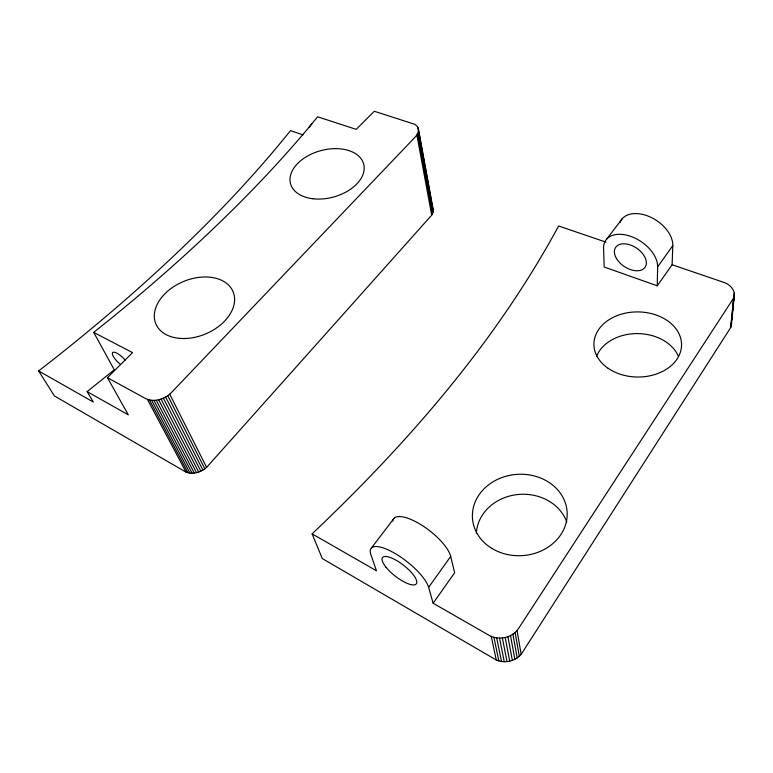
<?xml version="1.0" encoding="UTF-8"?>
<svg xmlns="http://www.w3.org/2000/svg" width="773" height="773" viewBox="0 0 773 773"><rect width="100%" height="100%" fill="white"/><g stroke="black" fill="none" stroke-linecap="round" stroke-linejoin="round"><path stroke-width="1.16" d="M303.006 134.86L290.493 130.618A1046.053 396.8 -27 0 1 38.65 370.943L54.39 395.931L186.09 472.158C193.124 474.748 201.183 472.216 206.613 467.365L431.701 215.145L432.957 212.527L433.228 209.869L418.367 128.54L417.101 126.231L414.888 124.337L374.306 111.273L356.189 129.362L317.616 116.8L309.084 127.187M657.649 266.83A30.012 18.726 33.8 0 0 630.517 236.277A30.012 18.726 33.8 0 0 603.587 248.191L604.157 267.004L657.253 285.807L657.649 266.83L672.781 245.64A29.606 19.064 33.3 0 0 649.591 216.711A29.606 19.064 33.3 0 0 619.878 222.682M657.253 285.807L672.124 264.743L672.781 245.64M605.858 242.113L558.628 225.987C495.628 342.313 407.69 443.229 312.108 533.872L322.283 558.55L496.256 660.007C504.653 663.62 515.214 661.379 521.157 654.354L730.765 327.472L733.577 298.165C736.65 290.996 729.915 284.116 723.383 282.242L672.124 264.743M731.664 320.08L732.224 314.215M732.456 311.867L733.017 305.992M733.239 303.644L733.693 298.948M733.915 296.6L734.253 293.083M730.765 327.472L734.118 296.503M731.306 325.82L734.35 294.803M311.751 123.989A1061.88 400.095 -26.6 0 1 108.809 320.293L93.688 332.371L132.541 352.633L107.437 377.697L145.624 398.588C154.31 402.81 165.016 399.081 171.461 392.51L415.835 136.357L418.28 132.454L418.367 128.54M733.577 298.165L518.673 628.323C512.46 637.947 498.537 640.875 488.749 635.135L433.122 603.24L428.619 587.345A36.196 11.595 38 0 0 394.037 552.898A36.196 11.595 38 0 0 370.905 554.685L376.49 570.783L312.108 533.872M433.122 603.24L454.659 572.735L450.698 556.434A35.597 12.445 37.7 0 0 420.618 524.481A35.597 12.445 37.7 0 0 392.742 521.06M428.619 587.345L450.698 556.434M371.571 547.815L394.201 518.113M606.844 238.934L622.449 218.45M38.65 370.943L93.32 402.047L87.146 391.621L114.249 369.784L93.688 332.371M87.146 391.621L128.299 414.83L107.437 377.697M149.45 399.989L187.974 472.747M147.44 399.409L186.09 472.158M151.614 400.317L189.984 473.105M153.895 400.395L192.11 473.211M156.252 400.211L194.294 473.066M158.649 399.767L196.506 472.67M161.035 399.081L198.7 472.032M163.374 398.163L200.845 471.172M165.625 397.022L202.903 470.09M167.751 395.679L204.845 468.815M169.712 394.172L206.613 467.365M432.503 207.386L433.228 209.869M491.251 636.363L496.256 660.007M493.908 637.271L498.836 660.915M496.681 637.851L501.513 661.485M499.522 638.083L504.257 661.727M502.373 637.976L507.011 661.63M505.184 637.512L509.726 661.186M507.919 636.71L512.364 660.413M417.72 133.787L432.455 213.85M416.898 135.091L431.701 215.145M417.864 127.342L433.218 211.193M418.28 132.454L432.957 212.527M510.509 635.59L514.866 659.321M512.924 634.16L517.185 657.929M515.108 632.449L519.301 656.258M517.04 630.488L521.157 654.354M731.442 322.428L731.529 324.129M120.134 364.17A11.044 3.343 43.6 0 1 112.732 352.44A11.044 3.343 43.6 0 1 125.236 360.121M476.361 533.283A46.293 40.264 -2.9 0 1 516.683 494.652A46.293 40.264 -2.9 0 1 566.783 522.036M596.64 356.208A42.863 32.369 1.3 0 1 637.319 333.588A42.863 32.369 1.3 0 1 678.501 356.498M386.094 567.334A21.402 6.851 38 0 0 415.748 584.359A21.402 6.851 38 0 0 396.394 560.396A21.402 6.851 38 0 0 386.094 567.334M616.458 258.482A17.75 11.073 33.8 0 0 644.141 268.328A17.75 11.073 33.8 0 0 630.546 245.051A17.75 11.073 33.8 0 0 616.458 258.482M179.491 338.352A41.848 28.456 -22.5 0 0 234.219 295.383A41.848 28.456 -22.5 0 0 169.654 289.556A41.848 28.456 -22.5 0 0 179.491 338.352M313.084 198.767A37.887 24.06 -15 0 0 363.861 164.775A37.887 24.06 -15 0 0 304.311 158.011A37.887 24.06 -15 0 0 313.084 198.767M491.725 548.308A47.433 40.718 -3.8 0 0 566.899 518.615A47.433 40.718 -3.8 0 0 500.691 478.023A47.433 40.718 -3.8 0 0 491.725 548.308M608.148 368.334A43.829 32.572 0.7 0 0 680.52 351.734A43.829 32.572 0.7 0 0 624.516 313.345A43.829 32.572 0.7 0 0 608.148 368.334"/></g></svg>
